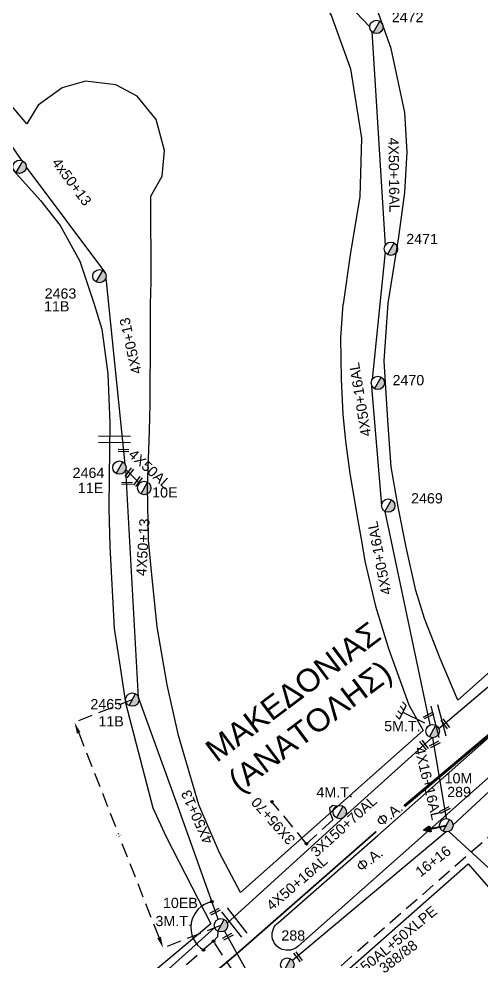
# Model space of a CAD drawing. Header units: millimetres. Extents: x 645 to 3057, y 900 to 1793.
# Drawn here: x 1783.8 to 1865.6, y 1266.2 to 1432.7 of the extents above; entities that cross this region are included whole.
import ezdxf

# ---------------------------------------------------------------- set-up
doc = ezdxf.new("R2010")
doc.units = ezdxf.units.MM
doc.linetypes.add('DASHED', pattern=[19.05, 12.7, -6.35])
for name, color, linetype in [('Άγνωστα', 7, 'Continuous'), ('Γέφυρες Εναέριου Δικτύου', 7, 'Continuous'), ('Γείωση', 7, 'Continuous'), ('Γυμνά εναέρια ΧΤ (3Φ)   4x50AL', 7, 'Continuous'), ('Γυμνά εναέρια ΧΤ και ΦΟΠ (3Φ)   4x16+16AL', 7, 'Continuous'), ('Γυμνά εναέρια ΧΤ και ΦΟΠ (3Φ)   4x50+16AL', 7, 'Continuous'), ('Εναέρια παροχή ΧΤ 4x16', 7, 'SYN_LINE'), ('Επίτονοι', 7, 'Continuous'), ('Επιγραφές - Σχήματα', 7, 'Continuous'), ('Καλώδια ΧΤ   3x150+70AL', 7, 'DASHED'), ('Καλώδια ΧΤ   3x150AL+50XLPE', 7, 'DASHED'), ('Μηχανική τομή', 7, 'Continuous'), ('Στύλος ΦΜ', 7, 'Continuous'), ('Στύλος ΦΜ @ 1', 7, 'Continuous'), ('Συνδέσεις', 7, 'Continuous'), ('Τομή', 7, 'Continuous'), ('Υπόβαθρο ΔΕΗ', 7, 'Continuous')]:
    doc.layers.add(name, color=color, linetype=linetype)
doc.styles.get("Standard").update_dxf_attribs({"font": 'arial.ttf'})
doc.linetypes.add('SYN_LINE', pattern='A,0.5,-0.0001,["/\\/\\/\\/",Standard,S=0.1,R=0,X=0,Y=-0.05],-0.25', length=0.7501)
doc.dimstyles.get("Standard").update_dxf_attribs({"dimtxt": 0.18, "dimasz": 2, "dimexe": 0.18, "dimexo": 0.0625, "dimgap": 0.09, "dimtad": 0, "dimtih": 1, "dimtoh": 1, "dimdec": 4, "dimzin": 0, "dimdsep": 46, "dimtxsty": 'Standard', "dimcen": 0.09, "dimadec": 0, "dimazin": 0, "dimtfac": 1, "dimtdec": 4, "dimtofl": 0, "dimtmove": 0, "dimatfit": 3, "dimfxl": 0.18, "dimtolj": 1, "dimtzin": 0, "dimarcsym": 0})

# ---------------------------------------------------------------- blocks, each defined once
blk = doc.blocks.new('ΥΠΑΡΧΩΝ ΤΣΙΜΕΝΤΕΝΙΟΣ ΣΤΥΛΟΣ')
at = {"layer": 'Στύλος ΦΜ'}
blk.add_hatch(color=256, dxfattribs=at).paths.add_polyline_path([(-1.29, -2.28, 0.574793), (2.62, 0, 0.268822), (1.3, 2.27)])
blk.add_line((-1.29, -2.28), (1.3, 2.27), dxfattribs=at)
blk.add_circle((0, 0), 2.62, dxfattribs=at)
at = {"layer": 'Στύλος ΦΜ', "flags": 4}
for tag, p in [('ΑΡΙΘΜΟΣ', (-4.68, 8.05)), ('ΤΥΠΟΣ', (-4.91, 3.03))]:
    blk.add_attdef(tag, p, '', height=4, dxfattribs=at)
blk = doc.blocks.new('ΜΗΧΑΝΙΚΗ ΤΟΜΗ')
at = {"layer": 'Μηχανική τομή', "ltscale": 40}
for p, q in [((-1.89, 0.78), (1.89, 0.78)), ((1.89, 0), (-1.89, 0))]:
    blk.add_line(p, q, dxfattribs=at)
blk = doc.blocks.new('ΤΟΜΗ')
at = {"layer": 'Τομή', "ltscale": 40}
for p, q in [((-5.68, 0), (5.68, 0)), ((5.68, -2.33), (-5.68, -2.33))]:
    blk.add_line(p, q, dxfattribs=at)
blk = doc.blocks.new('ΓΕΙΩΣΗ')
at = {"layer": 'Γείωση', "ltscale": 40}
for p, q in [((-2.34, 11.45), (-3, 9.45)), ((-0.34, 11.45), (-1, 9.45)), ((1.66, 11.45), (1, 9.45)), ((3.66, 11.45), (3, 9.45)), ((0, 9.45), (0, 0))]:
    blk.add_line(p, q, dxfattribs=at)
blk.add_lwpolyline([(-3, 9.45), (3, 9.45)], dxfattribs=at)
blk = doc.blocks.new('ΕΠΙΤΟΝΟΣ')
at = {"layer": 'Επίτονοι', "lineweight": 40, "ltscale": 40}
blk.add_hatch(color=256, dxfattribs=at).paths.add_polyline_path([(-1.13, 6.47), (0, 9.1), (1.13, 6.47)])
for p, q in [((-1.13, 6.47), (0, 9.1)), ((0, 9.1), (1.13, 6.47)), ((1.13, 6.47), (-1.13, 6.47)), ((-1.13, 6.47), (0, 6.47)), ((0, 6.47), (0, 0))]:
    blk.add_line(p, q, dxfattribs=at)
blk = doc.blocks.new('_ΣΥΝΔΕΣΗ')
at = {"layer": 'Συνδέσεις', "linetype": 'SYN_LINE', "ltscale": 40}
blk.add_hatch(color=256, dxfattribs=at).paths.add_polyline_path([(0.5, -0.01, 1), (-0.5, -0.01, 1)])
at = {"layer": 'Συνδέσεις'}
blk.add_circle((0, -0.01), 0.5, dxfattribs=at)
blk = doc.blocks.new('*D26')
at = {"layer": 'Defpoints', "color": 0, "linetype": 'DASHED', "ltscale": 0.2, "transparency": 16777216}
for p in [(1803.83, 1312.58), (1819.49, 1272.75), (1809.29, 1268.73)]:
    blk.add_point(p, dxfattribs=at)
at = {"layer": 'Καλώδια ΧΤ   3x150AL+50XLPE', "color": 0, "linetype": 'DASHED', "lineweight": -2, "ltscale": 0.2, "transparency": 16777216}
for p, q in [((1803.77, 1312.55), (1793.46, 1308.5)), ((1794.36, 1306.71), (1801.39, 1288.83)), ((1808.55, 1270.6), (1801.53, 1288.47)), ((1819.43, 1272.72), (1809.12, 1268.67))]:
    blk.add_line(p, q, dxfattribs=at)
at = {"layer": 'Καλώδια ΧΤ   3x150AL+50XLPE', "color": 0, "linetype": 'DASHED', "ltscale": 0.2, "transparency": 16777216}
for points in [[(1794.67, 1306.83), (1794.05, 1306.58), (1793.63, 1308.57)], [(1808.86, 1270.72), (1808.24, 1270.47), (1809.29, 1268.73)]]:
    blk.add_solid(points, dxfattribs=at)
at = {"layer": 'Καλώδια ΧΤ   3x150AL+50XLPE', "color": 0, "linetype": 'DASHED', "ltscale": 0.2, "transparency": 16777216, "insert": (1801.46, 1288.65), "char_height": 0.18, "attachment_point": 5}
blk.add_mtext('\\A1;42.7987', dxfattribs=at)

msp = doc.modelspace()

# ---------------------------------------------------------------- linework, layer by layer
at = {"layer": 'Άγνωστα', "color": 27}
for points in [[(1768.03092, 1431.53296), (1784.25664, 1407.75835)], [(1785.10817, 1406.5692), (1798.9433, 1388.06883)], [(1802.55281, 1354.16389), (1799.20619, 1386.96227)]]:
    msp.add_lwpolyline(points, dxfattribs=at)
at = {"layer": 'Άγνωστα', "color": 133}
for points in [[(1804.93901, 1312.97792), (1802.68138, 1353.16942)], [(1818.99242, 1273.81563), (1811.79398, 1293.92849), (1804.93901, 1312.97792)]]:
    msp.add_lwpolyline(points, dxfattribs=at)
at = {"layer": 'Άγνωστα', "color": 0}
for points in [[(1885.81181, 1313.94286), (1860.45068, 1290.39256)], [(1859.27291, 1289.21479), (1832.10476, 1266.54931)]]:
    msp.add_lwpolyline(points, dxfattribs=at)
at = {"layer": 'Άγνωστα', "color": 5, "linetype": 'DASHED', "ltscale": 0.2}
msp.add_lwpolyline([(1834.59365, 1287.14626), (1828.48921, 1294.55499)], dxfattribs=at)
at = {"layer": 'Γέφυρες Εναέριου Δικτύου'}
msp.add_lwpolyline([(1817.89197, 1276.92955, 0.685886021), (1816.43252, 1268.37186, 13.50909289)], format="xyb", dxfattribs=at)
at = {"layer": 'Γυμνά εναέρια ΧΤ (3Φ)   4x50AL', "color": 133}
msp.add_lwpolyline([(1802.68138, 1353.16942), (1805.11102, 1350.76169)], dxfattribs=at)
at = {"layer": 'Γυμνά εναέρια ΧΤ και ΦΟΠ (3Φ)   4x16+16AL', "color": 5}
msp.add_lwpolyline([(1856.86136, 1305.84832), (1859.27291, 1291.57033)], dxfattribs=at)
at = {"layer": 'Γυμνά εναέρια ΧΤ και ΦΟΠ (3Φ)   4x50+16AL', "color": 5}
for points in [[(1820.29872, 1458.02919), (1845.76015, 1431.35299)], [(1846.10261, 1430.49719), (1848.47107, 1392.74652)], [(1848.45597, 1391.59987), (1847.55606, 1382.40401), (1846.16488, 1369.08779)], [(1846.00333, 1368.49243), (1847.83524, 1346.82074)], [(1848.43197, 1345.79627), (1856.38919, 1308.10506)], [(1856.68515, 1305.86157), (1841.24657, 1291.86332), (1820.60464, 1273.12193)]]:
    msp.add_lwpolyline(points, dxfattribs=at)
at = {"layer": 'Γυμνά εναέρια ΧΤ και ΦΟΠ (3Φ)   4x50+16AL', "color": 133}
msp.add_lwpolyline([(1857.94743, 1307.48171), (1877.46403, 1323.9925)], dxfattribs=at)
at = {"layer": 'Γυμνά εναέρια ΧΤ και ΦΟΠ (3Φ)   4x50+16AL', "color": 173}
for points in [[(1801.05392, 1256.78654), (1818.38704, 1272.32903)], [(1820.08589, 1271.73247), (1833.75918, 1247.15852)]]:
    msp.add_lwpolyline(points, dxfattribs=at)
at = {"layer": 'Εναέρια παροχή ΧΤ 4x16', "color": 5, "ltscale": 20}
msp.add_lwpolyline([(1859.7387, 1289.31081), (1880.81835, 1269.96332)], dxfattribs=at)
at = {"layer": 'Καλώδια ΧΤ   3x150+70AL', "color": 5, "ltscale": 0.2}
msp.add_lwpolyline([(1839.89233, 1293.77025), (1839.25492, 1293.91389), (1838.63304, 1293.44195), (1838.74373, 1292.53165), (1839.20886, 1291.35853), (1834.59365, 1287.14626)], dxfattribs=at)
at = {"layer": 'Καλώδια ΧΤ   3x150+70AL', "color": 133, "ltscale": 0.2}
msp.add_lwpolyline([(1818.90703, 1271.72276), (1818.87607, 1270.72024), (1818.16895, 1269.9363), (1801.7925, 1255.71332), (1789.38887, 1244.52815), (1789.35828, 1242.3584), (1788.04359, 1240.95265), (1786.85117, 1240.31089), (1785.04727, 1240.09698), (1784.34065, 1241.01427)], dxfattribs=at)
at = {"layer": 'Καλώδια ΧΤ   3x150AL+50XLPE', "color": 133, "ltscale": 0.2}
msp.add_lwpolyline([(1883.72849, 1311.11461), (1882.33866, 1312.60239), (1875.01227, 1305.36173), (1879.94845, 1299.83953), (1842.60554, 1267.27669), (1828.06081, 1254.67545), (1818.16895, 1269.9363)], dxfattribs=at)
at = {"layer": 'Υπόβαθρο ΔΕΗ'}
for points in [[(1769.46531, 1449.66648), (1785.61952, 1460.02209), (1799.34948, 1468.33355), (1801.11041, 1465.86946), (1804.83348, 1462.32417), (1809.86323, 1458.11426), (1816.97976, 1453.61099), (1825.48681, 1448.53722), (1831.38428, 1443.61328), (1835.74236, 1438.53782), (1838.96785, 1433.36928), (1842.35548, 1423.92189), (1844.30473, 1411.67369), (1843.9979, 1401.36383), (1842.30837, 1391.07793), (1841.07765, 1382.40401)], [(1884.48083, 1382.40401), (1884.76455, 1377.34638), (1885.92402, 1371.65406), (1888.19813, 1362.50152), (1890.6136, 1355.6733), (1895.05226, 1345.22136), (1895.90773, 1343.20696), (1861.33032, 1312.47614), (1858.19735, 1319.84834), (1855.41211, 1326.91635), (1853.86122, 1331.85143), (1852.16891, 1339.49647), (1850.76892, 1346.60951), (1849.53284, 1353.6728), (1848.98902, 1361.04335), (1848.64962, 1366.62929), (1848.31207, 1372.35952), (1849.01901, 1382.57516), (1850.88221, 1394.24986), (1851.95149, 1402.11078), (1852.38398, 1409.23042), (1851.9528, 1416.22416), (1849.55233, 1427.52118), (1846.17034, 1436.94038)], [(1840.99562, 1382.40401), (1840.6035, 1376.42648), (1840.68165, 1369.1368), (1841.00581, 1362.94036), (1841.49753, 1358.19772), (1842.26499, 1352.50375), (1843.61146, 1344.5694), (1844.40644, 1339.88481), (1844.89309, 1337.01713), (1846.76128, 1329.08855), (1849.06091, 1321.59517), (1852.6763, 1311.64206), (1855.21158, 1307.10106), (1822.93323, 1278.54382), (1819.24289, 1285.53806), (1815.5591, 1294.02055), (1811.98209, 1306.23747), (1809.97862, 1315.19427), (1808.21892, 1325.45593), (1807.2317, 1335.20571), (1806.67295, 1340.72396), (1806.48327, 1350.08789), (1806.83677, 1360.03029), (1807.00321, 1364.71166), (1807.05423, 1377.19648), (1807.05423, 1382.40401), (1807.1747, 1386.38243), (1807.08193, 1401.4215), (1809.10099, 1405.00135), (1809.49457, 1409.5007), (1808.06408, 1414.99581), (1804.68928, 1419.11302), (1800.90112, 1421.07995), (1795.54974, 1421.76897), (1791.46641, 1420.56422), (1787.22634, 1417.5036), (1785.23388, 1414.23358), (1780.23531, 1419.9726)], [(1780.20406, 1408.87748), (1787.64584, 1400.6845), (1791.07302, 1396.2415), (1794.53964, 1389.97972), (1797.08456, 1382.40401)], [(1797.08456, 1382.40401), (1798.42515, 1377.95238), (1799.53522, 1370.05708), (1799.86172, 1361.37878), (1799.74954, 1351.85249), (1799.68505, 1346.37614), (1799.86935, 1339.61462), (1800.64116, 1325.11248), (1801.68266, 1318.32509), (1802.65058, 1312.0172), (1804.86898, 1303.43837), (1807.44445, 1293.47869), (1809.83076, 1288.35476), (1817.67264, 1273.01528), (1779.338, 1240.94794)], [(1901.89611, 1213.07886), (1872.54468, 1193.94704), (1834.23078, 1258.13859), (1863.11759, 1283.58473), (1890.66268, 1252.00424)]]:
    msp.add_lwpolyline(points, dxfattribs=at)
msp.add_lwpolyline([(1966.92141, 1387.83153), (1907.32032, 1334.64605), (1869.17035, 1300.98275), (1833.04735, 1269.01061, -1.051584532), (1829.64555, 1273.26724), (1847.1873, 1288.58728), (1865.86379, 1305.09722), (1892.33894, 1328.75948), (1922.62103, 1355.45236), (1953.06824, 1382.40401)], format="xyb", dxfattribs=at)
at = {"layer": 'Υπόβαθρο ΔΕΗ', "color": 85}
for points, const_width in [([(1949.47276, 1382.40401), (1919.60746, 1355.39071), (1898.26081, 1335.50875), (1874.50849, 1312.82346), (1851.84454, 1293.77013)], 0.5), ([(1846.89521, 1289.30172), (1822.30419, 1267.74569), (1794.79245, 1244.51042), (1773.40677, 1226.37946), (1747.47653, 1208.93766), (1743.60548, 1206.49296), (1730.95052, 1200.1163), (1715.8683, 1193.02008), (1706.20736, 1188.25808)], 0.3)]:
    msp.add_lwpolyline(points, dxfattribs=dict(at, const_width=const_width))

# ---------------------------------------------------------------- block references
at = {"layer": 'Γείωση', "xscale": 0.4499999999998361, "yscale": 0.4499999999998361, "zscale": 0.4499999999998361, "rotation": 63.91740147533398}
msp.add_blockref('ΓΕΙΩΣΗ', (1855.42147, 1308.46868), dxfattribs=at)
at = {"layer": 'Επίτονοι', "xscale": 0.4499999999997187, "yscale": 0.4499999999997187, "zscale": 0.4499999999997187, "rotation": 102.3435523571217}
msp.add_blockref('ΕΠΙΤΟΝΟΣ', (1859.2779, 1290.38772), dxfattribs=at)
at = {"layer": 'Μηχανική τομή'}
for p, xscale, yscale, zscale, rotation in [((1802.29285, 1356.73989), 0.499999999999973, 0.499999999999973, 0.499999999999973, 178.388394980954), ((1803.13493, 1352.71707), 0.4999999999999472, 0.4999999999999472, 0.4999999999999472, 232.4790026579742), ((1802.90281, 1350.94847), 0.499999999999973, 0.499999999999973, 0.499999999999973, 178.388394980954), ((1804.66271, 1351.195), 0.4999999999999472, 0.4999999999999472, 0.4999999999999472, 232.4790026579742), ((1856.02406, 1309.94375), 0.5000000000000863, 0.5000000000000863, 0.5000000000000863, 207.3121147334996), ((1858.9253, 1308.18238), 0.4999999999999462, 0.4999999999999462, 0.4999999999999462, 307.4157895661547), ((1855.19475, 1304.458), 0.4999999999999462, 0.4999999999999462, 0.4999999999999462, 307.4157895661547), ((1857.13884, 1304.87854), 0.5000000000000863, 0.5000000000000863, 0.5000000000000863, 207.3121147334996), ((1858.93033, 1293.26543), 0.5000000000000863, 0.5000000000000863, 0.5000000000000863, 207.3121147334996), ((1818.34437, 1275.31253), 0.5000000000000863, 0.5000000000000863, 0.5000000000000863, 207.3121147334996), ((1820.59113, 1270.89624), 0.5000000000000863, 0.5000000000000863, 0.5000000000000863, 207.3121147334996), ((1833.25545, 1267.31431), 0.5000000000000743, 0.5000000000000743, 0.5000000000000743, 126.8120678569939)]:
    msp.add_blockref('ΜΗΧΑΝΙΚΗ ΤΟΜΗ', p, dxfattribs=dict(at, xscale=xscale, yscale=yscale, zscale=zscale, rotation=rotation))
at = {"layer": 'Στύλος ΦΜ @ 1', "ltscale": 40}
ref = msp.add_blockref('ΥΠΑΡΧΩΝ ΤΣΙΜΕΝΤΕΝΙΟΣ ΣΤΥΛΟΣ', (1846.93765, 1431.32776), dxfattribs=dict(at, xscale=0.4499999999998181, yscale=0.4499999999998181, zscale=0.4499999999998181))
ref.add_attrib('ΤΥΠΟΣ', '2472', (1849.64431, 1432.15612), dxfattribs={"layer": 'Στύλος ΦΜ', "height": 1.8, "flags": 4})
ref = msp.add_blockref('ΥΠΑΡΧΩΝ ΤΣΙΜΕΝΤΕΝΙΟΣ ΣΤΥΛΟΣ', (1783.93178, 1406.62626), dxfattribs=dict(at, xscale=0.4499999999998181, yscale=0.4499999999998181, zscale=0.4499999999998181))
ref.add_attrib('ΤΥΠΟΣ', '10E', (1776.94437, 1401.14728), dxfattribs={"layer": 'Στύλος ΦΜ', "height": 1.8, "flags": 4})
ref.add_attrib('ΑΡΙΘΜΟΣ', '2462', (1777.05092, 1403.40957), dxfattribs={"layer": 'Στύλος ΦΜ', "height": 1.8, "flags": 4})
ref = msp.add_blockref('ΥΠΑΡΧΩΝ ΤΣΙΜΕΝΤΕΝΙΟΣ ΣΤΥΛΟΣ', (1849.49221, 1392.15965), dxfattribs=dict(at, xscale=0.4499999999998181, yscale=0.4499999999998181, zscale=0.4499999999998181))
ref.add_attrib('ΤΥΠΟΣ', '2471', (1852.19888, 1392.98802), dxfattribs={"layer": 'Στύλος ΦΜ', "height": 1.8, "flags": 4})
ref = msp.add_blockref('ΥΠΑΡΧΩΝ ΤΣΙΜΕΝΤΕΝΙΟΣ ΣΤΥΛΟΣ', (1798.02928, 1387.32606), dxfattribs=dict(at, xscale=0.4499999999998181, yscale=0.4499999999998181, zscale=0.4499999999998181))
ref.add_attrib('ΤΥΠΟΣ', '11B', (1788.24724, 1381.10555), dxfattribs={"layer": 'Στύλος ΦΜ', "height": 1.8, "flags": 4})
ref.add_attrib('ΑΡΙΘΜΟΣ', '2463', (1788.35379, 1383.36784), dxfattribs={"layer": 'Στύλος ΦΜ', "height": 1.8, "flags": 4})
ref = msp.add_blockref('ΥΠΑΡΧΩΝ ΤΣΙΜΕΝΤΕΝΙΟΣ ΣΤΥΛΟΣ', (1847.1811, 1368.49243), dxfattribs=dict(at, xscale=0.4499999999998181, yscale=0.4499999999998181, zscale=0.4499999999998181))
ref.add_attrib('ΤΥΠΟΣ', '2470', (1849.77812, 1368.06931), dxfattribs={"layer": 'Στύλος ΦΜ', "height": 1.8, "flags": 4})
ref = msp.add_blockref('ΥΠΑΡΧΩΝ ΤΣΙΜΕΝΤΕΝΙΟΣ ΣΤΥΛΟΣ', (1801.56017, 1353.53), dxfattribs=dict(at, xscale=0.4499999999998181, yscale=0.4499999999998181, zscale=0.4499999999998181))
ref.add_attrib('ΤΥΠΟΣ', '2464', (1793.29701, 1351.70602), dxfattribs={"layer": 'Στύλος ΦΜ', "height": 1.8, "flags": 4})
ref.add_attrib('ΑΡΙΘΜΟΣ', '11E', (1794.22164, 1349.04964), dxfattribs={"layer": 'Στύλος ΦΜ', "height": 1.8, "flags": 4})
ref = msp.add_blockref('ΥΠΑΡΧΩΝ ΤΣΙΜΕΝΤΕΝΙΟΣ ΣΤΥΛΟΣ', (1805.94759, 1349.93267), dxfattribs=dict(at, xscale=0.4499999999998181, yscale=0.4499999999998181, zscale=0.4499999999998181))
ref.add_attrib('ΤΥΠΟΣ', '10E', (1807.34346, 1348.26187), dxfattribs={"layer": 'Στύλος ΦΜ', "height": 1.8, "flags": 4})
ref = msp.add_blockref('ΥΠΑΡΧΩΝ ΤΣΙΜΕΝΤΕΝΙΟΣ ΣΤΥΛΟΣ', (1849.01301, 1346.82074), dxfattribs=dict(at, xscale=0.4499999999998181, yscale=0.4499999999998181, zscale=0.4499999999998181))
ref.add_attrib('ΤΥΠΟΣ', '2469', (1853.05048, 1347.21464), dxfattribs={"layer": 'Στύλος ΦΜ', "height": 1.8, "flags": 4})
ref = msp.add_blockref('ΥΠΑΡΧΩΝ ΤΣΙΜΕΝΤΕΝΙΟΣ ΣΤΥΛΟΣ', (1803.83081, 1312.57913), dxfattribs=dict(at, xscale=0.4499999999998181, yscale=0.4499999999998181, zscale=0.4499999999998181))
ref.add_attrib('ΤΥΠΟΣ', '2465', (1796.43485, 1310.87018), dxfattribs={"layer": 'Στύλος ΦΜ', "height": 1.8, "flags": 4})
ref.add_attrib('ΑΡΙΘΜΟΣ', '11B', (1797.8474, 1307.85113), dxfattribs={"layer": 'Στύλος ΦΜ', "height": 1.8, "flags": 4})
ref = msp.add_blockref('ΥΠΑΡΧΩΝ ΤΣΙΜΕΝΤΕΝΙΟΣ ΣΤΥΛΟΣ', (1856.86136, 1307.02608), dxfattribs=dict(at, xscale=0.4499999999998181, yscale=0.4499999999998181, zscale=0.4499999999998181))
ref.add_attrib('ΤΥΠΟΣ', '5M.T.', (1848.30742, 1307.00764), dxfattribs={"layer": 'Στύλος ΦΜ', "height": 1.8, "flags": 4})
ref = msp.add_blockref('ΥΠΑΡΧΩΝ ΤΣΙΜΕΝΤΕΝΙΟΣ ΣΤΥΛΟΣ', (1859.27291, 1290.39256), dxfattribs=dict(at, xscale=0.4499999999998181, yscale=0.4499999999998181, zscale=0.4499999999998181))
ref.add_attrib('ΤΥΠΟΣ', '289', (1859.43009, 1295.37907), dxfattribs={"layer": 'Στύλος ΦΜ', "height": 1.8, "flags": 4})
ref.add_attrib('ΑΡΙΘΜΟΣ', '10M', (1858.97312, 1297.80109), dxfattribs={"layer": 'Στύλος ΦΜ', "height": 1.8, "flags": 4})
ref = msp.add_blockref('ΥΠΑΡΧΩΝ ΤΣΙΜΕΝΤΕΝΙΟΣ ΣΤΥΛΟΣ', (1840.45546, 1292.73583), dxfattribs=dict(at, xscale=0.4499999999998181, yscale=0.4499999999998181, zscale=0.4499999999998181))
ref.add_attrib('ΤΥΠΟΣ', '4M.T.', (1836.33764, 1295.32354), dxfattribs={"layer": 'Στύλος ΦΜ', "height": 1.8, "flags": 4})
ref = msp.add_blockref('ΥΠΑΡΧΩΝ ΤΣΙΜΕΝΤΕΝΙΟΣ ΣΤΥΛΟΣ', (1819.48806, 1272.74723), dxfattribs=dict(at, xscale=0.4499999999998181, yscale=0.4499999999998181, zscale=0.4499999999998181))
ref.add_attrib('ΤΥΠΟΣ', '10EB', (1809.24221, 1275.79493), dxfattribs={"layer": 'Στύλος ΦΜ', "height": 1.8, "flags": 4})
ref.add_attrib('ΑΡΙΘΜΟΣ', '3M.T.', (1807.91773, 1272.60211), dxfattribs={"layer": 'Στύλος ΦΜ', "height": 1.8, "flags": 4})
ref = msp.add_blockref('ΥΠΑΡΧΩΝ ΤΣΙΜΕΝΤΕΝΙΟΣ ΣΤΥΛΟΣ', (1831.20039, 1265.79482), dxfattribs=dict(at, xscale=0.4499999999998181, yscale=0.4499999999998181, zscale=0.4499999999998181))
ref.add_attrib('ΤΥΠΟΣ', '288', (1830.14898, 1270.05473), dxfattribs={"layer": 'Στύλος ΦΜ', "height": 1.8, "flags": 4})
at = {"layer": 'Συνδέσεις', "xscale": 0.4499999999998181, "yscale": 0.4499999999998181, "zscale": 0.4499999999998181}
for p in [(1828.48921, 1294.55499), (1834.59365, 1287.14626), (1817.87889, 1276.92689), (1818.16895, 1269.9363), (1816.39421, 1268.39494)]:
    msp.add_blockref('_ΣΥΝΔΕΣΗ', p, dxfattribs=at)
at = {"layer": 'Τομή'}
for p, xscale, yscale, zscale, rotation in [((1800.6863, 1359.11565), 0.4999999999999491, 0.4999999999999491, 0.4999999999999491, 359.321139628118), ((1858.43408, 1308.95089), 0.4999999999999637, 0.4999999999999637, 0.4999999999999637, 284.8866305351288), ((1822.3194, 1273.61907), 0.4999999999999618, 0.4999999999999618, 0.4999999999999618, 308.1450657961726)]:
    msp.add_blockref('ΤΟΜΗ', p, dxfattribs=dict(at, xscale=xscale, yscale=yscale, zscale=zscale, rotation=rotation))

# ---------------------------------------------------------------- texts
at = {"layer": 'Γυμνά εναέρια ΧΤ (3Φ)   4x50AL', "color": 7, "insert": (1804.20471, 1356.97595), "char_height": 1.8, "width": 168.3717627, "attachment_point": 1, "rotation": 317.8637603}
msp.add_mtext('4X50AL', dxfattribs=at)
at = {"layer": 'Γυμνά εναέρια ΧΤ και ΦΟΠ (3Φ)   4x16+16AL', "color": 7, "insert": (1855.38527, 1304.44827), "char_height": 1.8, "width": 168.3717627, "attachment_point": 1, "rotation": 283.6522175}
msp.add_mtext('4X16+16AL', dxfattribs=at)
at = {"layer": 'Γυμνά εναέρια ΧΤ και ΦΟΠ (3Φ)   4x50+16AL', "color": 7, "char_height": 1.8, "width": 168.3717627, "attachment_point": 1}
for insert, rotation in [((1850.83051, 1411.80924), 270.8730792), ((1844.23887, 1358.88146), 99.4148195), ((1847.83573, 1330.90396), 101.0035825), ((1827.28815, 1276.59965), 40.6564762)]:
    msp.add_mtext('4X50+16AL', dxfattribs=dict(at, insert=insert, rotation=rotation))
at = {"layer": 'Επιγραφές - Σχήματα', "color": 7, "insert": (1790.9687, 1408.42542), "char_height": 1.8, "width": 168.3717627, "attachment_point": 1, "rotation": 306.725992}
msp.add_mtext('4x50+13', dxfattribs=at)
at = {"layer": 'Επιγραφές - Σχήματα', "attachment_point": 1}
for s, insert, char_height, width, rotation in [('4X50+13', (1803.73899, 1369.86519), 1.8, 10.7099727, 102.5440867), ('4X50+13', (1804.48854, 1334.46361), 1.8, 10.7099727, 86.5242205), ('ΜΑΚΕΔΟΝΙΑΣ\\P(ΑΝΑΤΟΛΗΣ)', (1816.3135, 1304.55365), 4, 69.9753744, 36.9481694), ('4X50+13', (1816.4869, 1286.82006), 1.8, 10.7099727, 113.9919832), ('3X95+70', (1831.38195, 1286.74894), 1.8, 10.7099727, 131.4650972), ('{\\C85;Φ.A.}', (1846.67285, 1291.46604), 1.8, 10.7099727, 37.8565233), ('{\\C85;Φ.A.}', (1843.14931, 1283.50664), 1.8, 10.7099727, 37.8565233), ('16+16', (1853.59477, 1282.59928), 1.8, 10.7099727, 37.8565233), ('388/88', (1847.20522, 1265.58893), 1.8, 10.7099727, 37.7282192)]:
    msp.add_mtext(s, dxfattribs=dict(at, insert=insert, char_height=char_height, width=width, rotation=rotation))
at = {"layer": 'Καλώδια ΧΤ   3x150+70AL', "color": 7, "insert": (1835.13027, 1285.99678), "char_height": 1.8, "width": 168.3717627, "attachment_point": 1, "rotation": 42.050664}
msp.add_mtext('3X150+70AL', dxfattribs=at)
at = {"layer": 'Καλώδια ΧΤ   3x150AL+50XLPE', "color": 7, "insert": (1849.13117, 1268.94471), "char_height": 1.8, "width": 27.8484306, "attachment_point": 5, "rotation": 39.3343645}
msp.add_mtext('3X150AL+50XLPE', dxfattribs=at)

# ---------------------------------------------------------------- dimensions: what is measured, and where the dimension line sits
at = {"layer": 'Καλώδια ΧΤ   3x150AL+50XLPE', "linetype": 'DASHED', "ltscale": 0.2}
dim = msp.add_aligned_dim(p1=(1803.83307, 1312.57784), p2=(1819.49032, 1272.74594), distance=-10.96482, dimstyle='Standard', dxfattribs=at)
dim.commit()
dim.dimension.update_dxf_attribs({"geometry": '*D26', "text_midpoint": (1801.45697, 1288.65058)})

doc.saveas('drawing.dxf')
